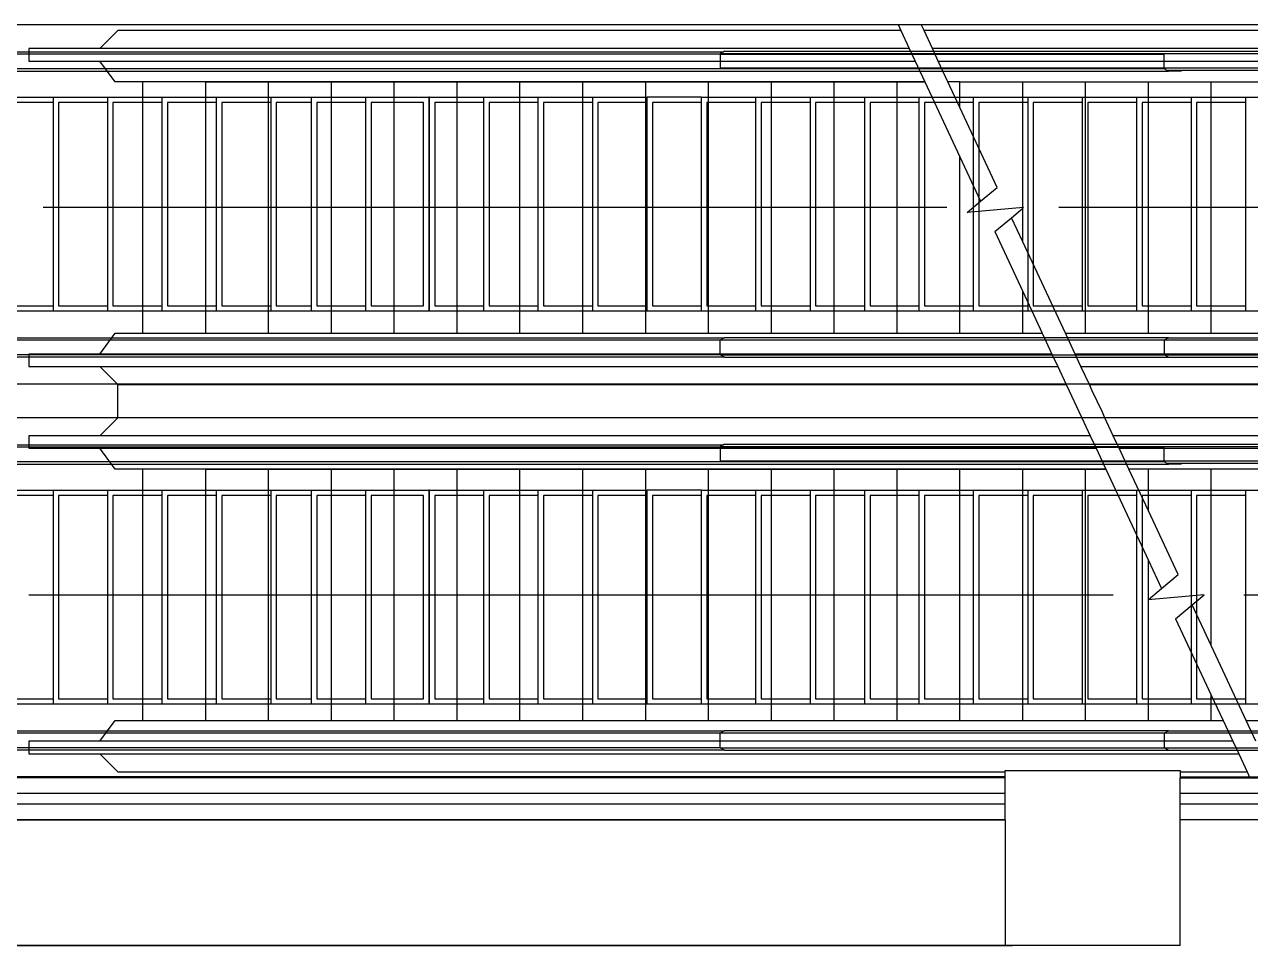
# Model space of a CAD drawing. Extents: x -81148 to 10972, y -53931 to 52487.
# Drawn here: x -29225 to -23372, y -17386 to -12990 of the extents above; entities that cross this region are included whole.
import ezdxf

# ---------------------------------------------------------------- set-up
doc = ezdxf.new("R2010")
doc.units = 0
doc.layers.get('0').update_dxf_attribs({"linetype": 'CONTINUOUS'})

msp = doc.modelspace()

# ---------------------------------------------------------------- linework, layer by layer
for p, q in [((-30849.2, -12990.4), (-25054.4, -12990.4)), ((-30454.7, -12990.4), (-19859.2, -12990.4)), ((-25054.4, -12990.4), (-25040.9, -13019.4)), ((-24944, -12990.4), (-21515.5, -12990.4)), ((-24930.5, -13019.4), (-24944, -12990.4)), ((-28778.7, -13019.4), (-28864.7, -13105.4)), ((-25040.9, -13019.4), (-28778.7, -13019.4)), ((-25040.9, -13019.4), (-25000.7, -13105.4)), ((-21515.5, -13019.4), (-24930.5, -13019.4)), ((-24890.3, -13105.4), (-24930.5, -13019.4)), ((-29204.7, -13105.4), (-29204.7, -13165.4)), ((-28864.7, -13105.4), (-29204.7, -13105.4)), ((-25000.7, -13105.4), (-28864.7, -13105.4)), ((-25000.7, -13105.4), (-24972.7, -13165.4)), ((-21515.5, -13105.4), (-24890.3, -13105.4)), ((-24862.3, -13165.4), (-24890.3, -13105.4)), ((-25902.9, -13132.1), (-32382.7, -13132.1)), ((-30454.7, -13120.5), (-25888.4, -13120.5)), ((-29204.7, -13165.4), (-28864.7, -13165.4)), ((-28792, -13264.4), (-28864.7, -13165.4)), ((-28864.7, -13165.4), (-24972.7, -13165.4)), ((-25888.4, -13120.5), (-25902.9, -13128.9)), ((-25902.9, -13128.9), (-21536.2, -13128.9)), ((-25902.9, -13128.9), (-25902.9, -13132.1)), ((-25902.9, -13132.1), (-23783.9, -13132.1)), ((-25902.9, -13132.1), (-25902.9, -13198.1)), ((-25882.9, -13117.3), (-25888.4, -13120.5)), ((-25882.9, -13117.3), (-21531.3, -13117.3)), ((-24972.7, -13165.4), (-24926.4, -13264.4)), ((-24862.3, -13165.4), (-22839.5, -13165.4)), ((-24816, -13264.4), (-24862.3, -13165.4)), ((-23783.9, -13198.1), (-23783.9, -13132.1)), ((-23783.9, -13201.3), (-32382.7, -13201.3)), ((-30454.7, -13212.8), (-23763.9, -13212.8)), ((-23783.9, -13198.1), (-25902.9, -13198.1)), ((-23783.9, -13201.3), (-23783.9, -13198.1)), ((-21536.2, -13198.1), (-23783.9, -13198.1)), ((-23769.5, -13209.6), (-23783.9, -13201.3)), ((-23763.9, -13212.8), (-23769.5, -13209.6)), ((-23698.4, -13209.6), (-23769.5, -13209.6)), ((-23703.9, -13212.8), (-23763.9, -13212.8)), ((-23698.4, -13209.6), (-23703.9, -13212.8)), ((-21531.3, -13209.6), (-23698.4, -13209.6)), ((-24926.4, -13264.4), (-28792, -13264.4)), ((-28659.2, -14464.4), (-28659.2, -13264.4)), ((-28359.2, -13264.4), (-28059.2, -13264.4)), ((-28359.2, -14464.4), (-28359.2, -13264.4)), ((-28059.2, -14464.4), (-28059.2, -13264.4)), ((-28059.2, -13264.4), (-27759.2, -13264.4)), ((-27759.2, -14464.4), (-27759.2, -13264.4)), ((-27759.2, -13264.4), (-27459.2, -13264.4)), ((-27459.2, -14464.4), (-27459.2, -13264.4)), ((-27459.2, -13264.4), (-27159.2, -13264.4)), ((-27159.2, -14464.4), (-27159.2, -13264.4)), ((-27159.2, -13264.4), (-26859.2, -13264.4)), ((-26859.2, -14464.4), (-26859.2, -13264.4)), ((-26859.2, -13264.4), (-26559.2, -13264.4)), ((-26559.2, -14464.4), (-26559.2, -13264.4)), ((-26559.2, -13264.4), (-26259.2, -13264.4)), ((-26259.2, -14464.4), (-26259.2, -13264.4)), ((-26259.2, -13264.4), (-24926.4, -13264.4)), ((-25959.2, -14464.4), (-25959.2, -13264.4)), ((-25659.2, -14464.4), (-25659.2, -13264.4)), ((-25359.2, -14464.4), (-25359.2, -13264.4)), ((-25059.2, -14464.4), (-25059.2, -13264.4)), ((-24926.4, -13264.4), (-24759.2, -13622.3)), ((-24759.2, -13386), (-24816, -13264.4)), ((-24759.2, -13264.4), (-24816, -13264.4)), ((-24759.2, -13386), (-24759.2, -13264.4)), ((-24759.2, -13264.4), (-24459.2, -13264.4)), ((-24459.2, -13861.8), (-24459.2, -13264.4)), ((-24459.2, -13264.4), (-24159.2, -13264.4)), ((-24159.2, -14464.4), (-24159.2, -13264.4)), ((-24159.2, -13264.4), (-23859.2, -13264.4)), ((-23859.2, -14464.4), (-23859.2, -13264.4)), ((-23859.2, -13264.4), (-23559.2, -13264.4)), ((-23559.2, -14464.4), (-23559.2, -13264.4)), ((-23559.2, -13264.4), (-23259.2, -13264.4)), ((-29346.9, -13336.5), (-29087, -13336.5)), ((-29087, -13336.5), (-28827.2, -13336.5)), ((-29087, -13362.2), (-29087, -13336.5)), ((-28827.2, -13336.5), (-28567.4, -13336.5)), ((-28827.2, -13362.2), (-28827.2, -13336.5)), ((-28567.4, -13336.5), (-28307.6, -13336.5)), ((-28567.4, -13362.2), (-28567.4, -13336.5)), ((-28307.6, -13336.5), (-28047.8, -13336.5)), ((-28307.6, -13362.2), (-28307.6, -13336.5)), ((-28047.8, -13336.5), (-27854.4, -13336.5)), ((-28047.8, -13362.2), (-28047.8, -13336.5)), ((-27854.4, -13336.5), (-27594.6, -13336.5)), ((-27854.4, -13362.2), (-27854.4, -13336.5)), ((-27594.6, -13336.5), (-27294.6, -13336.5)), ((-27594.6, -13362.2), (-27594.6, -13336.5)), ((-27294.6, -13336.5), (-27294.6, -14358.7)), ((-27291.5, -13336.5), (-27294.6, -13336.5)), ((-27291.5, -14358.7), (-27291.5, -13336.5)), ((-27291.5, -13336.5), (-27031.7, -13336.5)), ((-27031.7, -13336.5), (-26771.9, -13336.5)), ((-27031.7, -13362.2), (-27031.7, -13336.5)), ((-26771.9, -13336.5), (-26512.1, -13336.5)), ((-26771.9, -13362.2), (-26771.9, -13336.5)), ((-26512.1, -13336.5), (-26252.3, -13336.5)), ((-26512.1, -13362.2), (-26512.1, -13336.5)), ((-26252.3, -13362.2), (-26252.3, -13336.5)), ((-25992.5, -13336.5), (-26252.3, -13336.5)), ((-25992.5, -13336.5), (-25732.7, -13336.5)), ((-25992.5, -13362.2), (-25992.5, -13336.5)), ((-25732.7, -13336.5), (-25472.9, -13336.5)), ((-25732.7, -13362.2), (-25732.7, -13336.5)), ((-25472.9, -13336.5), (-25213.1, -13336.5)), ((-25472.9, -13362.2), (-25472.9, -13336.5)), ((-25213.1, -13336.5), (-24953.3, -13336.5)), ((-25213.1, -13362.2), (-25213.1, -13336.5)), ((-24953.3, -13336.5), (-24693.5, -13336.5)), ((-24953.3, -13362.2), (-24953.3, -13336.5)), ((-24693.5, -13336.5), (-24433.7, -13336.5)), ((-24693.5, -13362.2), (-24693.5, -13336.5)), ((-24433.7, -13336.5), (-24173.9, -13336.5)), ((-24433.7, -13362.2), (-24433.7, -13336.5)), ((-24173.9, -13336.5), (-23914.1, -13336.5)), ((-24173.9, -13362.2), (-24173.9, -13336.5)), ((-23914.1, -13336.5), (-23654.2, -13336.5)), ((-23914.1, -13362.2), (-23914.1, -13336.5)), ((-23654.2, -13362.2), (-23654.2, -13336.5)), ((-23654.2, -13336.5), (-23394.4, -13336.5)), ((-23394.4, -13336.5), (-23134.6, -13336.5)), ((-23394.4, -13362.2), (-23394.4, -13336.5)), ((-29087, -13362.2), (-29321.9, -13362.2)), ((-29087, -14333), (-29087, -13362.2)), ((-29062, -13362.2), (-29062, -14333)), ((-28827.2, -13362.2), (-29062, -13362.2)), ((-28827.2, -14333), (-28827.2, -13362.2)), ((-28802.2, -13362.2), (-28802.2, -14333)), ((-28567.4, -13362.2), (-28802.2, -13362.2)), ((-28567.4, -14333), (-28567.4, -13362.2)), ((-28542.4, -13362.2), (-28542.4, -14333)), ((-28307.6, -13362.2), (-28542.4, -13362.2)), ((-28307.6, -14333), (-28307.6, -13362.2)), ((-28282.6, -13362.2), (-28282.6, -14333)), ((-28047.8, -13362.2), (-28282.6, -13362.2)), ((-28047.8, -14333), (-28047.8, -13362.2)), ((-28022.8, -13362.2), (-28022.8, -14333)), ((-27854.4, -13362.2), (-28022.8, -13362.2)), ((-27854.4, -14333), (-27854.4, -13362.2)), ((-27829.4, -13362.2), (-27829.4, -14333)), ((-27594.6, -13362.2), (-27829.4, -13362.2)), ((-27594.6, -14333), (-27594.6, -13362.2)), ((-27569.6, -13362.2), (-27569.6, -14333)), ((-27319.6, -13362.2), (-27569.6, -13362.2)), ((-27319.6, -14333), (-27319.6, -13362.2)), ((-27266.5, -13362.2), (-27266.5, -14333)), ((-27031.7, -13362.2), (-27266.5, -13362.2)), ((-27031.7, -14333), (-27031.7, -13362.2)), ((-27006.7, -13362.2), (-27006.7, -14333)), ((-26771.9, -13362.2), (-27006.7, -13362.2)), ((-26771.9, -14333), (-26771.9, -13362.2)), ((-26746.9, -13362.2), (-26746.9, -14333)), ((-26512.1, -13362.2), (-26746.9, -13362.2)), ((-26512.1, -14333), (-26512.1, -13362.2)), ((-26487.1, -13362.2), (-26487.1, -14333)), ((-26252.3, -13362.2), (-26487.1, -13362.2)), ((-26252.3, -14333), (-26252.3, -13362.2)), ((-26227.3, -13362.2), (-26227.3, -14333)), ((-25992.5, -13362.2), (-26227.3, -13362.2)), ((-25992.5, -14333), (-25992.5, -13362.2)), ((-25967.5, -13362.2), (-25967.5, -14333)), ((-25732.7, -13362.2), (-25967.5, -13362.2)), ((-25732.7, -14333), (-25732.7, -13362.2)), ((-25707.7, -13362.2), (-25707.7, -14333)), ((-25472.9, -13362.2), (-25707.7, -13362.2)), ((-25472.9, -14333), (-25472.9, -13362.2)), ((-25447.9, -13362.2), (-25447.9, -14333)), ((-25213.1, -13362.2), (-25447.9, -13362.2)), ((-25213.1, -14333), (-25213.1, -13362.2)), ((-25188.1, -13362.2), (-25188.1, -14333)), ((-24953.3, -13362.2), (-25188.1, -13362.2)), ((-24953.3, -14333), (-24953.3, -13362.2)), ((-24928.3, -13362.2), (-24928.3, -14333)), ((-24693.5, -13362.2), (-24928.3, -13362.2)), ((-24580.9, -13767.8), (-24759.2, -13386)), ((-24693.5, -14333), (-24693.5, -13362.2)), ((-24668.5, -13362.2), (-24668.5, -14333)), ((-24433.7, -13362.2), (-24668.5, -13362.2)), ((-24433.7, -14333), (-24433.7, -13362.2)), ((-24408.7, -13362.2), (-24408.7, -14333)), ((-24173.9, -13362.2), (-24408.7, -13362.2)), ((-24173.9, -14333), (-24173.9, -13362.2)), ((-24148.9, -13362.2), (-24148.9, -14333)), ((-23914.1, -13362.2), (-24148.9, -13362.2)), ((-23914.1, -14333), (-23914.1, -13362.2)), ((-23889.1, -13362.2), (-23889.1, -14333)), ((-23654.2, -13362.2), (-23889.1, -13362.2)), ((-23654.2, -14333), (-23654.2, -13362.2)), ((-23629.2, -13362.2), (-23629.2, -14333)), ((-23394.4, -13362.2), (-23629.2, -13362.2)), ((-23394.4, -14333), (-23394.4, -13362.2)), ((-24759.2, -14464.4), (-24759.2, -13622.3)), ((-24759.2, -13622.3), (-24660.1, -13834.4)), ((-24660.1, -13834.4), (-24580.9, -13767.8)), ((-28794.9, -13864.4), (-29134.9, -13864.4)), ((-24821.1, -13864.4), (-28794.9, -13864.4)), ((-24723.8, -13888), (-24660.1, -13834.4)), ((-24455.9, -13864.3), (-24723.8, -13888)), ((-24513.2, -13912.5), (-24459.2, -13867.1)), ((-24459.2, -13867.1), (-24455.9, -13864.3)), ((-24459.2, -14028.2), (-24459.2, -13867.1)), ((-23836.5, -13864.4), (-24286.5, -13864.4)), ((-20445.9, -13864.4), (-23836.5, -13864.4)), ((-24592.5, -13979.1), (-24513.2, -13912.5)), ((-24459.2, -14028.2), (-24513.2, -13912.5)), ((-24592.5, -13979.1), (-24459.2, -14264.4)), ((-24255.4, -14464.4), (-24459.2, -14028.2)), ((-24459.2, -14464.4), (-24459.2, -14264.4)), ((-24459.2, -14264.4), (-24365.8, -14464.4)), ((-29321.9, -14333), (-29087, -14333)), ((-29087, -14358.7), (-29087, -14333)), ((-29062, -14333), (-28827.2, -14333)), ((-28827.2, -14358.7), (-28827.2, -14333)), ((-28802.2, -14333), (-28567.4, -14333)), ((-28567.4, -14358.7), (-28567.4, -14333)), ((-28542.4, -14333), (-28307.6, -14333)), ((-28307.6, -14358.7), (-28307.6, -14333)), ((-28282.6, -14333), (-28047.8, -14333)), ((-28047.8, -14358.7), (-28047.8, -14333)), ((-28022.8, -14333), (-27854.4, -14333)), ((-27854.4, -14358.7), (-27854.4, -14333)), ((-27829.4, -14333), (-27594.6, -14333)), ((-27594.6, -14358.7), (-27594.6, -14333)), ((-27569.6, -14333), (-27319.6, -14333)), ((-27266.5, -14333), (-27031.7, -14333)), ((-27031.7, -14358.7), (-27031.7, -14333)), ((-27006.7, -14333), (-26771.9, -14333)), ((-26771.9, -14358.7), (-26771.9, -14333)), ((-26746.9, -14333), (-26512.1, -14333)), ((-26512.1, -14358.7), (-26512.1, -14333)), ((-26487.1, -14333), (-26252.3, -14333)), ((-26252.3, -14358.7), (-26252.3, -14333)), ((-26227.3, -14333), (-25992.5, -14333)), ((-25992.5, -14358.7), (-25992.5, -14333)), ((-25967.5, -14333), (-25732.7, -14333)), ((-25732.7, -14358.7), (-25732.7, -14333)), ((-25707.7, -14333), (-25472.9, -14333)), ((-25472.9, -14358.7), (-25472.9, -14333)), ((-25447.9, -14333), (-25213.1, -14333)), ((-25213.1, -14358.7), (-25213.1, -14333)), ((-25188.1, -14333), (-24953.3, -14333)), ((-24953.3, -14358.7), (-24953.3, -14333)), ((-24928.3, -14333), (-24693.5, -14333)), ((-24693.5, -14358.7), (-24693.5, -14333)), ((-24668.5, -14333), (-24433.7, -14333)), ((-24433.7, -14358.7), (-24433.7, -14333)), ((-24408.7, -14333), (-24173.9, -14333)), ((-24173.9, -14358.7), (-24173.9, -14333)), ((-24148.9, -14333), (-23914.1, -14333)), ((-23914.1, -14358.7), (-23914.1, -14333)), ((-23889.1, -14333), (-23654.2, -14333)), ((-23654.2, -14358.7), (-23654.2, -14333)), ((-23629.2, -14333), (-23394.4, -14333)), ((-23394.4, -14358.7), (-23394.4, -14333)), ((-29087, -14358.7), (-29346.9, -14358.7)), ((-28827.2, -14358.7), (-29087, -14358.7)), ((-28567.4, -14358.7), (-28827.2, -14358.7)), ((-28307.6, -14358.7), (-28567.4, -14358.7)), ((-28047.8, -14358.7), (-28307.6, -14358.7)), ((-27854.4, -14358.7), (-28047.8, -14358.7)), ((-27594.6, -14358.7), (-27854.4, -14358.7)), ((-27294.6, -14358.7), (-27594.6, -14358.7)), ((-27291.5, -14358.7), (-27294.6, -14358.7)), ((-27031.7, -14358.7), (-27291.5, -14358.7)), ((-26771.9, -14358.7), (-27031.7, -14358.7)), ((-26512.1, -14358.7), (-26771.9, -14358.7)), ((-26252.3, -14358.7), (-26512.1, -14358.7)), ((-25992.5, -14358.7), (-26252.3, -14358.7)), ((-25732.7, -14358.7), (-25992.5, -14358.7)), ((-25472.9, -14358.7), (-25732.7, -14358.7)), ((-25213.1, -14358.7), (-25472.9, -14358.7)), ((-24953.3, -14358.7), (-25213.1, -14358.7)), ((-24693.5, -14358.7), (-24953.3, -14358.7)), ((-24433.7, -14358.7), (-24693.5, -14358.7)), ((-24173.9, -14358.7), (-24433.7, -14358.7)), ((-23914.1, -14358.7), (-24173.9, -14358.7)), ((-23654.2, -14358.7), (-23914.1, -14358.7)), ((-23394.4, -14358.7), (-23654.2, -14358.7)), ((-23134.6, -14358.7), (-23394.4, -14358.7)), ((-25902.9, -14497.1), (-32382.7, -14497.1)), ((-30454.7, -14485.6), (-25882.9, -14485.6)), ((-28864.7, -14563.4), (-28792, -14464.4)), ((-28792, -14464.4), (-28659.2, -14464.4)), ((-28659.2, -14464.4), (-28359.2, -14464.4)), ((-28359.2, -14464.4), (-28059.2, -14464.4)), ((-28059.2, -14464.4), (-27759.2, -14464.4)), ((-27759.2, -14464.4), (-27459.2, -14464.4)), ((-27459.2, -14464.4), (-27159.2, -14464.4)), ((-27159.2, -14464.4), (-26859.2, -14464.4)), ((-27159.2, -14464.4), (-24365.8, -14464.4)), ((-26859.2, -14464.4), (-24365.8, -14464.4)), ((-25882.9, -14485.6), (-25902.9, -14497.1)), ((-25902.9, -14566.4), (-25902.9, -14497.1)), ((-23783.9, -14497.1), (-25902.9, -14497.1)), ((-23763.9, -14485.6), (-25882.9, -14485.6)), ((-24365.8, -14464.4), (-24319.5, -14563.4)), ((-24255.4, -14464.4), (-24159.2, -14464.4)), ((-24209.2, -14563.4), (-24255.4, -14464.4)), ((-24159.2, -14464.4), (-23859.2, -14464.4)), ((-23859.2, -14464.4), (-23559.2, -14464.4)), ((-23763.9, -14485.6), (-23783.9, -14497.1)), ((-23783.9, -14497.1), (-23783.9, -14566.4)), ((-21536.2, -14497.1), (-23783.9, -14497.1)), ((-23763.9, -14485.6), (-21531.3, -14485.6)), ((-23559.2, -14464.4), (-21515.5, -14464.4)), ((-25902.9, -14566.4), (-32382.7, -14566.4)), ((-29204.7, -14563.4), (-29204.7, -14623.4)), ((-28864.7, -14563.4), (-29204.7, -14563.4)), ((-24319.5, -14563.4), (-28864.7, -14563.4)), ((-25882.9, -14577.9), (-25902.9, -14566.4)), ((-25902.9, -14566.4), (-23783.9, -14566.4)), ((-24319.5, -14563.4), (-24291.5, -14623.4)), ((-24181.1, -14623.4), (-24209.2, -14563.4)), ((-22839.5, -14563.4), (-24209.2, -14563.4)), ((-23763.9, -14577.9), (-23783.9, -14566.4)), ((-23783.9, -14566.4), (-21536.2, -14566.4)), ((-25882.9, -14577.9), (-30454.7, -14577.9)), ((-29204.7, -14623.4), (-28864.7, -14623.4)), ((-28864.7, -14623.4), (-28778.7, -14709.4)), ((-28864.7, -14623.4), (-24291.5, -14623.4)), ((-25882.9, -14577.9), (-23763.9, -14577.9)), ((-24291.5, -14623.4), (-24251.3, -14709.4)), ((-24181.1, -14623.4), (-21515.5, -14623.4)), ((-24140.9, -14709.4), (-24181.1, -14623.4)), ((-23763.9, -14577.9), (-21531.3, -14577.9)), ((-30454.7, -14704.8), (-19859.2, -14704.8)), ((-28778.7, -14867.4), (-28778.7, -14709.4)), ((-28778.7, -14709.4), (-24251.3, -14709.4)), ((-24251.3, -14709.4), (-24237.8, -14738.4)), ((-24237.8, -14738.4), (-24191.1, -14838.4)), ((-24127.4, -14738.4), (-24140.9, -14709.4)), ((-24140.9, -14709.4), (-19539.7, -14709.4)), ((-24080.7, -14838.4), (-24127.4, -14738.4)), ((-24191.1, -14838.4), (-24177.5, -14867.4)), ((-24067.1, -14867.4), (-24080.7, -14838.4)), ((-30454.7, -14866.7), (-19859.2, -14866.7)), ((-28778.7, -14867.4), (-28864.7, -14953.4)), ((-24177.5, -14867.4), (-28778.7, -14867.4)), ((-24177.5, -14867.4), (-24137.3, -14953.4)), ((-21515.5, -14867.4), (-24067.1, -14867.4)), ((-24026.9, -14953.4), (-24067.1, -14867.4)), ((-29204.7, -14953.4), (-29204.7, -15013.4)), ((-28864.7, -14953.4), (-29204.7, -14953.4)), ((-24137.3, -14953.4), (-28864.7, -14953.4)), ((-24137.3, -14953.4), (-24109.3, -15013.4)), ((-21515.5, -14953.4), (-24026.9, -14953.4)), ((-23998.9, -15013.4), (-24026.9, -14953.4)), ((-25902.9, -15008.4), (-32382.7, -15008.4)), ((-30454.7, -14996.8), (-25888.4, -14996.8)), ((-29204.7, -15013.4), (-28864.7, -15013.4)), ((-28792, -15112.4), (-28864.7, -15013.4)), ((-28864.7, -15013.4), (-24109.3, -15013.4)), ((-25888.4, -14996.8), (-25902.9, -15005.2)), ((-25902.9, -15005.2), (-21536.2, -15005.2)), ((-25902.9, -15005.2), (-25902.9, -15008.4)), ((-25902.9, -15008.4), (-23783.9, -15008.4)), ((-25902.9, -15008.4), (-25902.9, -15074.4)), ((-25882.9, -14993.7), (-25888.4, -14996.8)), ((-25882.9, -14993.7), (-21531.3, -14993.7)), ((-24109.3, -15013.4), (-24063, -15112.4)), ((-23998.9, -15013.4), (-22839.5, -15013.4)), ((-23952.7, -15112.4), (-23998.9, -15013.4)), ((-23783.9, -15074.4), (-23783.9, -15008.4)), ((-23783.9, -15077.6), (-32382.7, -15077.6)), ((-30454.7, -15089.1), (-23763.9, -15089.1)), ((-23783.9, -15074.4), (-25902.9, -15074.4)), ((-23783.9, -15077.6), (-23783.9, -15074.4)), ((-21536.2, -15074.4), (-23783.9, -15074.4)), ((-23769.5, -15085.9), (-23783.9, -15077.6)), ((-23763.9, -15089.1), (-23769.5, -15085.9)), ((-23698.4, -15085.9), (-23769.5, -15085.9)), ((-23703.9, -15089.1), (-23763.9, -15089.1)), ((-23698.4, -15085.9), (-23703.9, -15089.1)), ((-21531.3, -15085.9), (-23698.4, -15085.9)), ((-24063, -15112.4), (-28792, -15112.4)), ((-28659.2, -16312.4), (-28659.2, -15112.4)), ((-28359.2, -15112.4), (-28059.2, -15112.4)), ((-28359.2, -16312.4), (-28359.2, -15112.4)), ((-28059.2, -16312.4), (-28059.2, -15112.4)), ((-28059.2, -15112.4), (-27759.2, -15112.4)), ((-27759.2, -16312.4), (-27759.2, -15112.4)), ((-27759.2, -15112.4), (-27459.2, -15112.4)), ((-27459.2, -16312.4), (-27459.2, -15112.4)), ((-27459.2, -15112.4), (-24063, -15112.4)), ((-27159.2, -16312.4), (-27159.2, -15112.4)), ((-26859.2, -16312.4), (-26859.2, -15112.4)), ((-26559.2, -16312.4), (-26559.2, -15112.4)), ((-26259.2, -16312.4), (-26259.2, -15112.4)), ((-25959.2, -16312.4), (-25959.2, -15112.4)), ((-25659.2, -16312.4), (-25659.2, -15112.4)), ((-25359.2, -16312.4), (-25359.2, -15112.4)), ((-25059.2, -16312.4), (-25059.2, -15112.4)), ((-24759.2, -16312.4), (-24759.2, -15112.4)), ((-24459.2, -16312.4), (-24459.2, -15112.4)), ((-24159.2, -16312.4), (-24159.2, -15112.4)), ((-24063, -15112.4), (-23859.2, -15548.7)), ((-23859.2, -15312.5), (-23952.7, -15112.4)), ((-23859.2, -15112.4), (-23952.7, -15112.4)), ((-23859.2, -15312.5), (-23859.2, -15112.4)), ((-23559.2, -15112.4), (-23859.2, -15112.4)), ((-23559.2, -15954.6), (-23559.2, -15112.4)), ((-23259.2, -15112.4), (-23559.2, -15112.4)), ((-29346.9, -15212.9), (-29087, -15212.9)), ((-29087, -15212.9), (-28827.2, -15212.9)), ((-29087, -15238.5), (-29087, -15212.9)), ((-28827.2, -15212.9), (-28567.4, -15212.9)), ((-28827.2, -15238.5), (-28827.2, -15212.9)), ((-28567.4, -15212.9), (-28307.6, -15212.9)), ((-28567.4, -15238.5), (-28567.4, -15212.9)), ((-28307.6, -15212.9), (-28047.8, -15212.9)), ((-28307.6, -15238.5), (-28307.6, -15212.9)), ((-28047.8, -15212.9), (-27854.4, -15212.9)), ((-28047.8, -15238.5), (-28047.8, -15212.9)), ((-27854.4, -15212.9), (-27594.6, -15212.9)), ((-27854.4, -15238.5), (-27854.4, -15212.9)), ((-27594.6, -15212.9), (-27294.6, -15212.9)), ((-27594.6, -15238.5), (-27594.6, -15212.9)), ((-27294.6, -15212.9), (-27294.6, -16235)), ((-27291.5, -15212.9), (-27294.6, -15212.9)), ((-27291.5, -16235), (-27291.5, -15212.9)), ((-27291.5, -15212.9), (-27031.7, -15212.9)), ((-27031.7, -15212.9), (-26771.9, -15212.9)), ((-27031.7, -15238.5), (-27031.7, -15212.9)), ((-26771.9, -15212.9), (-26512.1, -15212.9)), ((-26771.9, -15238.5), (-26771.9, -15212.9)), ((-26512.1, -15212.9), (-26252.3, -15212.9)), ((-26512.1, -15238.5), (-26512.1, -15212.9)), ((-26252.3, -15238.5), (-26252.3, -15212.9)), ((-25992.5, -15212.9), (-26252.3, -15212.9)), ((-25992.5, -15212.9), (-25732.7, -15212.9)), ((-25992.5, -15238.5), (-25992.5, -15212.9)), ((-25732.7, -15212.9), (-25472.9, -15212.9)), ((-25732.7, -15238.5), (-25732.7, -15212.9)), ((-25472.9, -15212.9), (-25213.1, -15212.9)), ((-25472.9, -15238.5), (-25472.9, -15212.9)), ((-25213.1, -15212.9), (-24953.3, -15212.9)), ((-25213.1, -15238.5), (-25213.1, -15212.9)), ((-24953.3, -15212.9), (-24693.5, -15212.9)), ((-24953.3, -15238.5), (-24953.3, -15212.9)), ((-24693.5, -15212.9), (-24433.7, -15212.9)), ((-24693.5, -15238.5), (-24693.5, -15212.9)), ((-24433.7, -15212.9), (-24173.9, -15212.9)), ((-24433.7, -15238.5), (-24433.7, -15212.9)), ((-24173.9, -15212.9), (-23914.1, -15212.9)), ((-24173.9, -15238.5), (-24173.9, -15212.9)), ((-23914.1, -15212.9), (-23654.2, -15212.9)), ((-23914.1, -15238.5), (-23914.1, -15212.9)), ((-23654.2, -15238.5), (-23654.2, -15212.9)), ((-23654.2, -15212.9), (-23394.4, -15212.9)), ((-23394.4, -15212.9), (-23134.6, -15212.9)), ((-23394.4, -15238.5), (-23394.4, -15212.9)), ((-29087, -15238.5), (-29321.9, -15238.5)), ((-29087, -16209.4), (-29087, -15238.5)), ((-29062, -15238.5), (-29062, -16209.4)), ((-28827.2, -15238.5), (-29062, -15238.5)), ((-28827.2, -16209.4), (-28827.2, -15238.5)), ((-28802.2, -15238.5), (-28802.2, -16209.4)), ((-28567.4, -15238.5), (-28802.2, -15238.5)), ((-28567.4, -16209.4), (-28567.4, -15238.5)), ((-28542.4, -15238.5), (-28542.4, -16209.4)), ((-28307.6, -15238.5), (-28542.4, -15238.5)), ((-28307.6, -16209.4), (-28307.6, -15238.5)), ((-28282.6, -15238.5), (-28282.6, -16209.4)), ((-28047.8, -15238.5), (-28282.6, -15238.5)), ((-28047.8, -16209.4), (-28047.8, -15238.5)), ((-28022.8, -15238.5), (-28022.8, -16209.4)), ((-27854.4, -15238.5), (-28022.8, -15238.5)), ((-27854.4, -16209.4), (-27854.4, -15238.5)), ((-27829.4, -15238.5), (-27829.4, -16209.4)), ((-27594.6, -15238.5), (-27829.4, -15238.5)), ((-27594.6, -16209.4), (-27594.6, -15238.5)), ((-27569.6, -15238.5), (-27569.6, -16209.4)), ((-27319.6, -15238.5), (-27569.6, -15238.5)), ((-27319.6, -16209.4), (-27319.6, -15238.5)), ((-27266.5, -15238.5), (-27266.5, -16209.4)), ((-27031.7, -15238.5), (-27266.5, -15238.5)), ((-27031.7, -16209.4), (-27031.7, -15238.5)), ((-27006.7, -15238.5), (-27006.7, -16209.4)), ((-26771.9, -15238.5), (-27006.7, -15238.5)), ((-26771.9, -16209.4), (-26771.9, -15238.5)), ((-26746.9, -15238.5), (-26746.9, -16209.4)), ((-26512.1, -15238.5), (-26746.9, -15238.5)), ((-26512.1, -16209.4), (-26512.1, -15238.5)), ((-26487.1, -15238.5), (-26487.1, -16209.4)), ((-26252.3, -15238.5), (-26487.1, -15238.5)), ((-26252.3, -16209.4), (-26252.3, -15238.5)), ((-26227.3, -15238.5), (-26227.3, -16209.4)), ((-25992.5, -15238.5), (-26227.3, -15238.5)), ((-25992.5, -16209.4), (-25992.5, -15238.5)), ((-25967.5, -15238.5), (-25967.5, -16209.4)), ((-25732.7, -15238.5), (-25967.5, -15238.5)), ((-25732.7, -16209.4), (-25732.7, -15238.5)), ((-25707.7, -15238.5), (-25707.7, -16209.4)), ((-25472.9, -15238.5), (-25707.7, -15238.5)), ((-25472.9, -16209.4), (-25472.9, -15238.5)), ((-25447.9, -15238.5), (-25447.9, -16209.4)), ((-25213.1, -15238.5), (-25447.9, -15238.5)), ((-25213.1, -16209.4), (-25213.1, -15238.5)), ((-25188.1, -15238.5), (-25188.1, -16209.4)), ((-24953.3, -15238.5), (-25188.1, -15238.5)), ((-24953.3, -16209.4), (-24953.3, -15238.5)), ((-24928.3, -15238.5), (-24928.3, -16209.4)), ((-24693.5, -15238.5), (-24928.3, -15238.5)), ((-24693.5, -16209.4), (-24693.5, -15238.5)), ((-24668.5, -15238.5), (-24668.5, -16209.4)), ((-24433.7, -15238.5), (-24668.5, -15238.5)), ((-24433.7, -16209.4), (-24433.7, -15238.5)), ((-24408.7, -15238.5), (-24408.7, -16209.4)), ((-24173.9, -15238.5), (-24408.7, -15238.5)), ((-24173.9, -16209.4), (-24173.9, -15238.5)), ((-24148.9, -15238.5), (-24148.9, -16209.4)), ((-23914.1, -15238.5), (-24148.9, -15238.5)), ((-23914.1, -16209.4), (-23914.1, -15238.5)), ((-23889.1, -15238.5), (-23889.1, -16209.4)), ((-23654.2, -15238.5), (-23889.1, -15238.5)), ((-23654.2, -16209.4), (-23654.2, -15238.5)), ((-23629.2, -15238.5), (-23629.2, -16209.4)), ((-23394.4, -15238.5), (-23629.2, -15238.5)), ((-23394.4, -16209.4), (-23394.4, -15238.5)), ((-23717.5, -15615.8), (-23859.2, -15312.5)), ((-23859.2, -15734.9), (-23859.2, -15548.7)), ((-23859.2, -15548.7), (-23796.8, -15682.4)), ((-23796.8, -15682.4), (-23717.5, -15615.8)), ((-23859.2, -15734.9), (-23796.8, -15682.4)), ((-29204.7, -15712.4), (-24477.5, -15712.4)), ((-24477.5, -15712.4), (-24027.5, -15712.4)), ((-23592.5, -15712.3), (-23860.5, -15736)), ((-23860.5, -15736), (-23859.2, -15734.9)), ((-23859.2, -16312.4), (-23859.2, -15736.8)), ((-23649.9, -15760.5), (-23592.5, -15712.3)), ((-23403, -15712.4), (-20445.9, -15712.4)), ((-23729.1, -15827.1), (-23649.9, -15760.5)), ((-23559.2, -15954.6), (-23649.9, -15760.5)), ((-23729.1, -15827.1), (-23559.2, -16190.9)), ((-23392, -16312.4), (-23559.2, -15954.6)), ((-29321.9, -16209.4), (-29087, -16209.4)), ((-29087, -16235), (-29087, -16209.4)), ((-29062, -16209.4), (-28827.2, -16209.4)), ((-28827.2, -16235), (-28827.2, -16209.4)), ((-28802.2, -16209.4), (-28567.4, -16209.4)), ((-28567.4, -16235), (-28567.4, -16209.4)), ((-28542.4, -16209.4), (-28307.6, -16209.4)), ((-28307.6, -16235), (-28307.6, -16209.4)), ((-28282.6, -16209.4), (-28047.8, -16209.4)), ((-28047.8, -16235), (-28047.8, -16209.4)), ((-28022.8, -16209.4), (-27854.4, -16209.4)), ((-27854.4, -16235), (-27854.4, -16209.4)), ((-27829.4, -16209.4), (-27594.6, -16209.4)), ((-27594.6, -16235), (-27594.6, -16209.4)), ((-27569.6, -16209.4), (-27319.6, -16209.4)), ((-27266.5, -16209.4), (-27031.7, -16209.4)), ((-27031.7, -16235), (-27031.7, -16209.4)), ((-27006.7, -16209.4), (-26771.9, -16209.4)), ((-26771.9, -16235), (-26771.9, -16209.4)), ((-26746.9, -16209.4), (-26512.1, -16209.4)), ((-26512.1, -16235), (-26512.1, -16209.4)), ((-26487.1, -16209.4), (-26252.3, -16209.4)), ((-26252.3, -16235), (-26252.3, -16209.4)), ((-26227.3, -16209.4), (-25992.5, -16209.4)), ((-25992.5, -16235), (-25992.5, -16209.4)), ((-25967.5, -16209.4), (-25732.7, -16209.4)), ((-25732.7, -16235), (-25732.7, -16209.4)), ((-25707.7, -16209.4), (-25472.9, -16209.4)), ((-25472.9, -16235), (-25472.9, -16209.4)), ((-25447.9, -16209.4), (-25213.1, -16209.4)), ((-25213.1, -16235), (-25213.1, -16209.4)), ((-25188.1, -16209.4), (-24953.3, -16209.4)), ((-24953.3, -16235), (-24953.3, -16209.4)), ((-24928.3, -16209.4), (-24693.5, -16209.4)), ((-24693.5, -16235), (-24693.5, -16209.4)), ((-24668.5, -16209.4), (-24433.7, -16209.4)), ((-24433.7, -16235), (-24433.7, -16209.4)), ((-24408.7, -16209.4), (-24173.9, -16209.4)), ((-24173.9, -16235), (-24173.9, -16209.4)), ((-24148.9, -16209.4), (-23914.1, -16209.4)), ((-23914.1, -16235), (-23914.1, -16209.4)), ((-23889.1, -16209.4), (-23654.2, -16209.4)), ((-23654.2, -16235), (-23654.2, -16209.4)), ((-23629.2, -16209.4), (-23394.4, -16209.4)), ((-23559.2, -16312.4), (-23559.2, -16190.9)), ((-23559.2, -16190.9), (-23502.4, -16312.4)), ((-23394.4, -16235), (-23394.4, -16209.4)), ((-29087, -16235), (-29346.9, -16235)), ((-28827.2, -16235), (-29087, -16235)), ((-28567.4, -16235), (-28827.2, -16235)), ((-28307.6, -16235), (-28567.4, -16235)), ((-28047.8, -16235), (-28307.6, -16235)), ((-27854.4, -16235), (-28047.8, -16235)), ((-27594.6, -16235), (-27854.4, -16235)), ((-27294.6, -16235), (-27594.6, -16235)), ((-27291.5, -16235), (-27294.6, -16235)), ((-27031.7, -16235), (-27291.5, -16235)), ((-26771.9, -16235), (-27031.7, -16235)), ((-26512.1, -16235), (-26771.9, -16235)), ((-26252.3, -16235), (-26512.1, -16235)), ((-25992.5, -16235), (-26252.3, -16235)), ((-25732.7, -16235), (-25992.5, -16235)), ((-25472.9, -16235), (-25732.7, -16235)), ((-25213.1, -16235), (-25472.9, -16235)), ((-24953.3, -16235), (-25213.1, -16235)), ((-24693.5, -16235), (-24953.3, -16235)), ((-24433.7, -16235), (-24693.5, -16235)), ((-24173.9, -16235), (-24433.7, -16235)), ((-23914.1, -16235), (-24173.9, -16235)), ((-23654.2, -16235), (-23914.1, -16235)), ((-23394.4, -16235), (-23654.2, -16235)), ((-23134.6, -16235), (-23394.4, -16235)), ((-28864.7, -16411.4), (-28792, -16312.4)), ((-28792, -16312.4), (-28659.2, -16312.4)), ((-28659.2, -16312.4), (-28359.2, -16312.4)), ((-28359.2, -16312.4), (-28059.2, -16312.4)), ((-28059.2, -16312.4), (-27759.2, -16312.4)), ((-27759.2, -16312.4), (-27459.2, -16312.4)), ((-27459.2, -16312.4), (-23502.4, -16312.4)), ((-23502.4, -16312.4), (-23456.2, -16411.4)), ((-23392, -16312.4), (-23259.2, -16312.4)), ((-23345.8, -16411.4), (-23392, -16312.4)), ((-25902.9, -16373.5), (-32382.7, -16373.5)), ((-30454.7, -16361.9), (-25882.9, -16361.9)), ((-25882.9, -16361.9), (-25902.9, -16373.5)), ((-25902.9, -16442.7), (-25902.9, -16373.5)), ((-23783.9, -16373.5), (-25902.9, -16373.5)), ((-23763.9, -16361.9), (-25882.9, -16361.9)), ((-23763.9, -16361.9), (-23783.9, -16373.5)), ((-23783.9, -16373.5), (-23783.9, -16442.7)), ((-21536.2, -16373.5), (-23783.9, -16373.5)), ((-23763.9, -16361.9), (-21531.3, -16361.9)), ((-25902.9, -16442.7), (-32382.7, -16442.7)), ((-29204.7, -16411.4), (-29204.7, -16471.4)), ((-28864.7, -16411.4), (-29204.7, -16411.4)), ((-23456.2, -16411.4), (-28864.7, -16411.4)), ((-25882.9, -16454.2), (-25902.9, -16442.7)), ((-25902.9, -16442.7), (-23783.9, -16442.7)), ((-23763.9, -16454.2), (-23783.9, -16442.7)), ((-23783.9, -16442.7), (-21536.2, -16442.7)), ((-23456.2, -16411.4), (-23428.1, -16471.4)), ((-25882.9, -16454.2), (-30454.7, -16454.2)), ((-29204.7, -16471.4), (-28864.7, -16471.4)), ((-28864.7, -16471.4), (-28778.7, -16557.4)), ((-28864.7, -16471.4), (-23428.1, -16471.4)), ((-25882.9, -16454.2), (-23763.9, -16454.2)), ((-23763.9, -16454.2), (-21531.3, -16454.2)), ((-23428.1, -16471.4), (-23388, -16557.4)), ((-28778.7, -16557.4), (-24542.9, -16557.4)), ((-24542.9, -16551.4), (-23707.9, -16551.4)), ((-24542.9, -16581.1), (-24542.9, -16551.4)), ((-23707.9, -16551.4), (-23707.9, -16581.1)), ((-23707.9, -16557.4), (-23388, -16557.4)), ((-23388, -16557.4), (-23374.4, -16586.4)), ((-24542.9, -16586.4), (-32707.9, -16586.4)), ((-24542.9, -16586.4), (-32707.9, -16586.4)), ((-24542.9, -16586.4), (-30849.2, -16586.4)), ((-24542.9, -16581.1), (-30454.7, -16581.1)), ((-24542.9, -16586.4), (-24542.9, -16581.1)), ((-24542.9, -16786.4), (-24542.9, -16586.4)), ((-23707.9, -16581.1), (-23707.9, -16586.4)), ((-23707.9, -16581.1), (-19859.2, -16581.1)), ((-23707.9, -17386.4), (-23707.9, -16586.4)), ((-23707.9, -16586.4), (-19859.2, -16586.4)), ((-19659.2, -16586.4), (-23707.9, -16586.4)), ((-23374.4, -16586.4), (-23707.9, -16586.4)), ((-24542.9, -16661.4), (-32707.9, -16661.4)), ((-19659.2, -16661.4), (-23707.9, -16661.4)), ((-24542.9, -16711.4), (-32707.9, -16711.4)), ((-19659.2, -16711.4), (-23707.9, -16711.4)), ((-32707.9, -16786.4), (-24542.9, -16786.4)), ((-24542.9, -16786.4), (-32707.9, -16786.4)), ((-24542.9, -16786.4), (-32707.9, -16786.4)), ((-24542.9, -16786.4), (-24542.9, -17386.4)), ((-19659.2, -16786.4), (-23707.9, -16786.4)), ((-19659.2, -16786.4), (-23707.9, -16786.4)), ((-24542.9, -17386.4), (-32707.9, -17386.4)), ((-32707.9, -17386.4), (-24507.9, -17386.4)), ((-23707.9, -17386.4), (-24542.9, -17386.4))]:
    msp.add_line(p, q)

doc.saveas('drawing.dxf')
